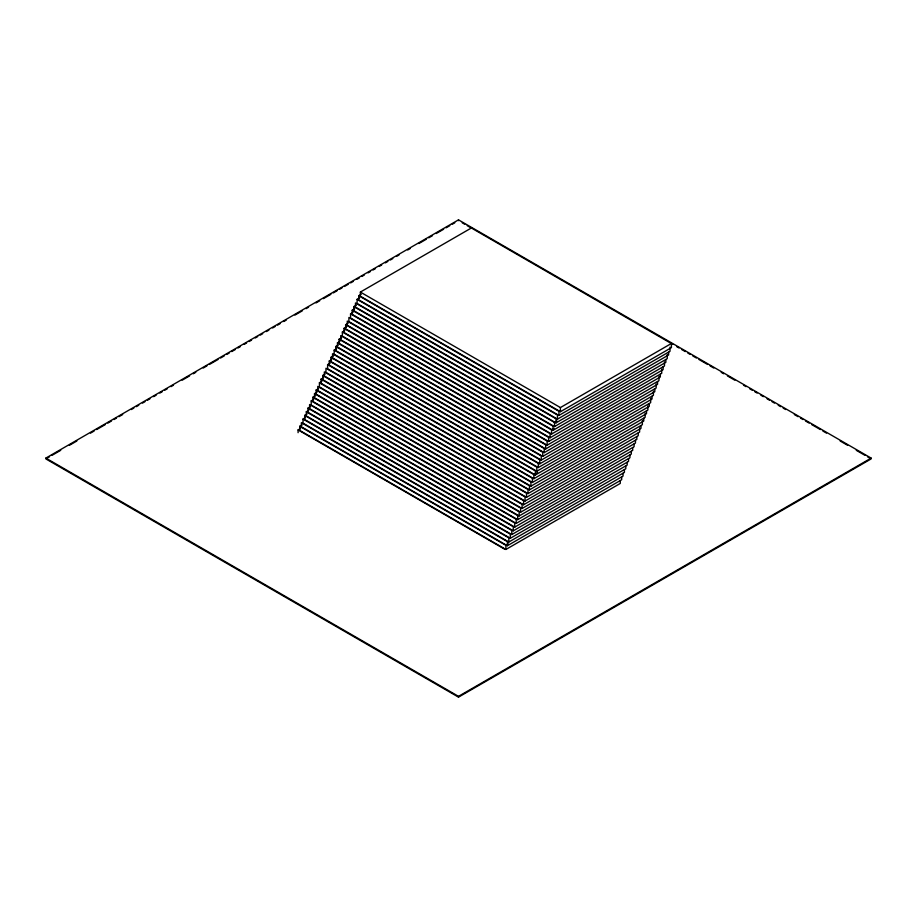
<?xml version="1.0" encoding="UTF-8"?>
<svg xmlns="http://www.w3.org/2000/svg" width="917" height="917" viewBox="0 0 917 917"><rect width="100%" height="100%" fill="white"/><g stroke="black" fill="none" stroke-linecap="round" stroke-linejoin="round"><path stroke-width="1.38" d="M45.85 458.099L458.5 219.862L871.15 458.099L871.15 458.901L458.5 697.138L45.85 458.901L45.85 458.099L458.5 696.347L871.15 458.099M47.088 458.179L49.564 456.746M52.051 455.313L60.717 450.316M69.394 445.307L76.833 441.008M90.462 433.145L94.176 430.99M96.652 429.557L105.329 424.56M107.805 423.127L111.53 420.972M114.006 419.55L116.482 418.118M118.958 416.685L122.683 414.541M131.349 409.532L133.836 408.099M136.312 406.667L138.788 405.234M142.502 403.09L144.989 401.657M147.465 400.225L149.941 398.803M153.655 396.648L156.142 395.227M159.856 393.072L162.332 391.639M164.808 390.218L167.295 388.785M171.009 386.642L173.485 385.209M182.162 380.2L189.601 375.901M193.315 373.758L195.791 372.325M203.23 368.038L206.944 365.883M209.42 364.462L218.097 359.453M220.573 358.02L224.298 355.876M226.774 354.443L229.25 353.011M231.726 351.578L235.451 349.434M237.927 348.002L240.403 346.569M244.117 344.425L246.604 342.992M249.08 341.56L251.556 340.138M255.27 337.983L257.746 336.55M260.233 335.129L262.709 333.696M266.423 331.553L268.899 330.12M272.624 327.965L275.1 326.544M277.576 325.111L280.052 323.678M283.777 321.535L286.253 320.102M294.93 315.093L302.358 310.794M306.083 308.651L308.559 307.218M315.998 302.931L319.712 300.787M323.426 298.633L330.865 294.346M333.341 292.913L337.055 290.769M339.542 289.336L342.018 287.904M344.494 286.471L348.208 284.327M350.695 282.894L353.171 281.462M356.885 279.318L359.361 277.885M361.848 276.464L364.324 275.031M368.038 272.876L370.514 271.455M373.001 270.022L375.477 268.589M379.191 266.446L381.667 265.013M385.392 262.87L387.868 261.437M390.344 260.004L392.82 258.571M396.545 256.428L399.021 254.995M407.698 249.986L410.174 248.553M418.851 243.544L426.279 239.257M428.755 237.824L432.48 235.68M436.194 233.537L443.633 229.239M446.109 227.806L449.823 225.662M452.299 224.229L454.786 222.797M360.37 292.076L560.402 407.561L671.404 343.474L671.404 347.635L560.402 411.722L360.37 296.225L360.37 292.076L471.361 227.989L672.883 344.425M670.018 347.153L670.018 351.303L558.934 415.435L358.73 299.859L358.73 295.698L361.206 294.277M668.631 352.208L668.631 354.971L557.456 419.161L357.103 303.481L357.103 299.332L359.567 297.899M665.868 359.544L665.868 362.318L554.51 426.6L353.824 310.737L353.824 306.587L356.3 305.155M664.481 361.825L664.481 365.986L553.031 430.325L352.185 314.371L352.185 310.21L354.661 308.777M663.106 366.88L663.106 369.654L551.564 434.05L350.546 317.993L350.546 313.843L353.022 312.41M658.956 376.509L658.956 380.658L547.14 445.215L345.64 328.882L345.64 324.721L348.093 323.3M657.569 381.564L657.569 384.326L545.672 448.94L344.001 332.504L344.001 328.343L346.454 326.933M656.182 383.845L656.182 388.006L544.194 452.654L342.362 336.126L342.362 331.977L344.826 330.556M653.42 391.181L653.42 395.342L541.248 460.105L339.084 343.382L339.084 339.233L341.548 337.811M652.044 396.236L652.044 399.01L539.769 463.83L337.445 347.016L337.445 342.855L339.909 341.433M650.657 398.528L650.657 402.678L538.302 467.555L335.805 350.638L335.805 346.488L338.281 345.056M649.282 403.583L649.282 406.346L536.823 471.269L334.166 354.271L334.166 350.111L336.642 348.689M646.519 410.919L646.519 413.693L533.877 478.72L330.888 361.527L330.888 357.366L333.364 355.934M645.132 413.2L645.132 417.361L532.41 482.445L329.249 365.149L329.249 361L331.725 359.567M643.757 418.255L643.757 421.029L530.932 486.159L327.61 368.783L327.61 364.622L330.097 363.189M639.607 427.884L639.607 432.045L526.518 497.335L322.692 379.661L322.692 375.5L325.157 374.079M638.232 432.939L638.232 435.713L525.04 501.06L321.053 383.283L321.053 379.134L323.518 377.712M636.845 436.607L636.845 439.381L523.573 504.774L319.414 386.917L319.414 382.756L321.878 381.334M634.083 443.943L634.083 446.717L520.627 512.225L316.136 394.172L316.136 390.012L318.6 388.59M632.707 447.622L632.707 450.385L519.148 515.95L314.497 397.795L314.497 393.645L316.973 392.212M631.32 451.29L631.32 454.064L517.681 519.675L312.857 401.428L312.857 397.267L315.333 395.846M629.945 454.958L629.945 457.732L516.202 523.401L311.218 405.05L311.218 400.889L313.694 399.468M627.182 462.294L627.182 465.068L513.256 530.84L307.94 412.306L307.94 408.145L310.416 406.724M625.807 465.974L625.807 468.736L511.789 534.565L306.301 415.928L306.301 411.779L308.777 410.346M624.42 469.642L624.42 472.404L510.31 538.29L304.662 419.562L304.662 415.401L307.138 413.968M623.044 473.31L623.044 476.083L508.843 542.016L303.023 423.184L303.023 419.035L305.476 417.613M620.282 480.646L620.282 483.419L505.897 549.466L299.733 430.44L299.733 426.279L302.197 424.858M298.094 432.686L298.094 429.913L300.558 428.491M353.824 306.587L554.51 422.45L556.986 421.018M555.989 422.886L555.989 418.725L355.464 302.954L355.464 307.115L555.989 422.886L667.255 358.639L667.255 354.489M350.546 313.843L551.564 429.89L554.04 428.457M550.085 437.776L550.085 433.615L348.907 317.465L348.907 321.626L550.085 437.776L661.719 373.322L661.719 369.161M548.618 441.49L548.618 437.34L347.268 321.088L347.268 325.248L548.618 441.49L660.332 376.99L660.332 374.216M542.726 456.379L542.726 452.23L340.723 335.599L340.723 339.76L542.726 456.379L654.807 391.674L654.807 388.9M330.888 357.366L533.877 474.559L537.591 472.415M535.356 474.995L535.356 470.834L332.527 353.744L332.527 357.894L535.356 474.995L647.895 410.025L647.895 405.864M529.464 489.884L529.464 485.735L325.971 368.244L325.971 372.405L529.464 489.884L642.37 424.697L642.37 420.548M527.986 493.61L527.986 489.449L324.331 371.878L324.331 376.027L527.986 493.61L640.994 428.365L640.994 425.603M522.094 508.499L522.094 504.35L317.775 386.389L317.775 390.539L522.094 508.499L635.47 443.049L635.47 440.275M514.735 527.115L514.735 522.965L309.579 404.523L309.579 408.673L514.735 527.115L628.569 461.4L628.569 458.626M299.733 426.279L505.897 545.306L508.35 543.884M507.365 545.741L507.365 541.58L301.372 422.657L301.372 426.818L507.365 545.741L621.669 479.751L621.669 476.978M462.214 222.797L464.701 224.229M467.177 225.662L470.891 227.806M676.597 346.569L679.073 348.002M681.549 349.434L685.274 351.578M687.75 353.011L690.226 354.443M692.702 355.876L696.427 358.02M698.903 359.453L707.58 364.462M710.056 365.883L713.77 368.038M721.209 372.325L723.685 373.758M727.399 375.901L734.838 380.2M743.515 385.209L745.991 386.642M749.705 388.785L752.192 390.218M754.668 391.639L757.144 393.072M760.858 395.227L763.345 396.648M767.059 398.803L769.535 400.225M772.011 401.657L774.498 403.09M778.212 405.234L780.688 406.667M783.164 408.099L785.651 409.532M794.317 414.541L798.042 416.685M800.518 418.118L802.994 419.55M805.47 420.972L809.195 423.127M811.671 424.56L820.348 429.557M822.824 430.99L826.538 433.145M840.167 441.008L847.606 445.307M856.283 450.316L864.949 455.313M867.436 456.746L869.912 458.179M358.73 295.698L558.934 411.286L558.934 415.435M357.103 299.332L557.456 415L557.456 419.161M352.185 310.21L553.031 426.176L553.031 430.325M345.64 324.721L547.14 441.054L547.14 445.215M344.001 328.343L545.672 444.779L545.672 448.94M342.362 331.977L544.194 448.505L544.194 452.654M339.084 339.233L541.248 455.944L541.248 460.105M337.445 342.855L539.769 459.669L539.769 463.83M335.805 346.488L538.302 463.394L538.302 467.555M334.166 350.111L536.823 467.12L536.823 471.269M329.249 361L532.41 478.284L532.41 482.445M327.61 364.622L530.932 482.01L530.932 486.159M322.692 375.5L526.518 493.174L526.518 497.335M321.053 379.134L525.04 496.899L525.04 501.06M319.414 382.756L523.573 500.625L523.573 504.774M316.136 390.012L520.627 508.075L520.627 512.225M314.497 393.645L519.148 511.789L519.148 515.95M312.857 397.267L517.681 515.514L517.681 519.675M311.218 400.889L516.202 519.24L516.202 523.401M307.94 408.145L513.256 526.69L513.256 530.84M306.301 411.779L511.789 530.416L511.789 534.565M304.662 415.401L510.31 534.13L510.31 538.29M303.023 419.035L508.843 537.855L508.843 542.016M298.094 429.913L504.419 549.031M560.402 407.561L560.402 411.722M554.51 422.45L554.51 426.6M551.564 429.89L551.564 434.05M533.877 474.559L533.877 478.72M505.897 545.306L505.897 549.466M458.5 219.862L458.5 220.653M458.5 696.347L458.5 697.138"/></g></svg>
